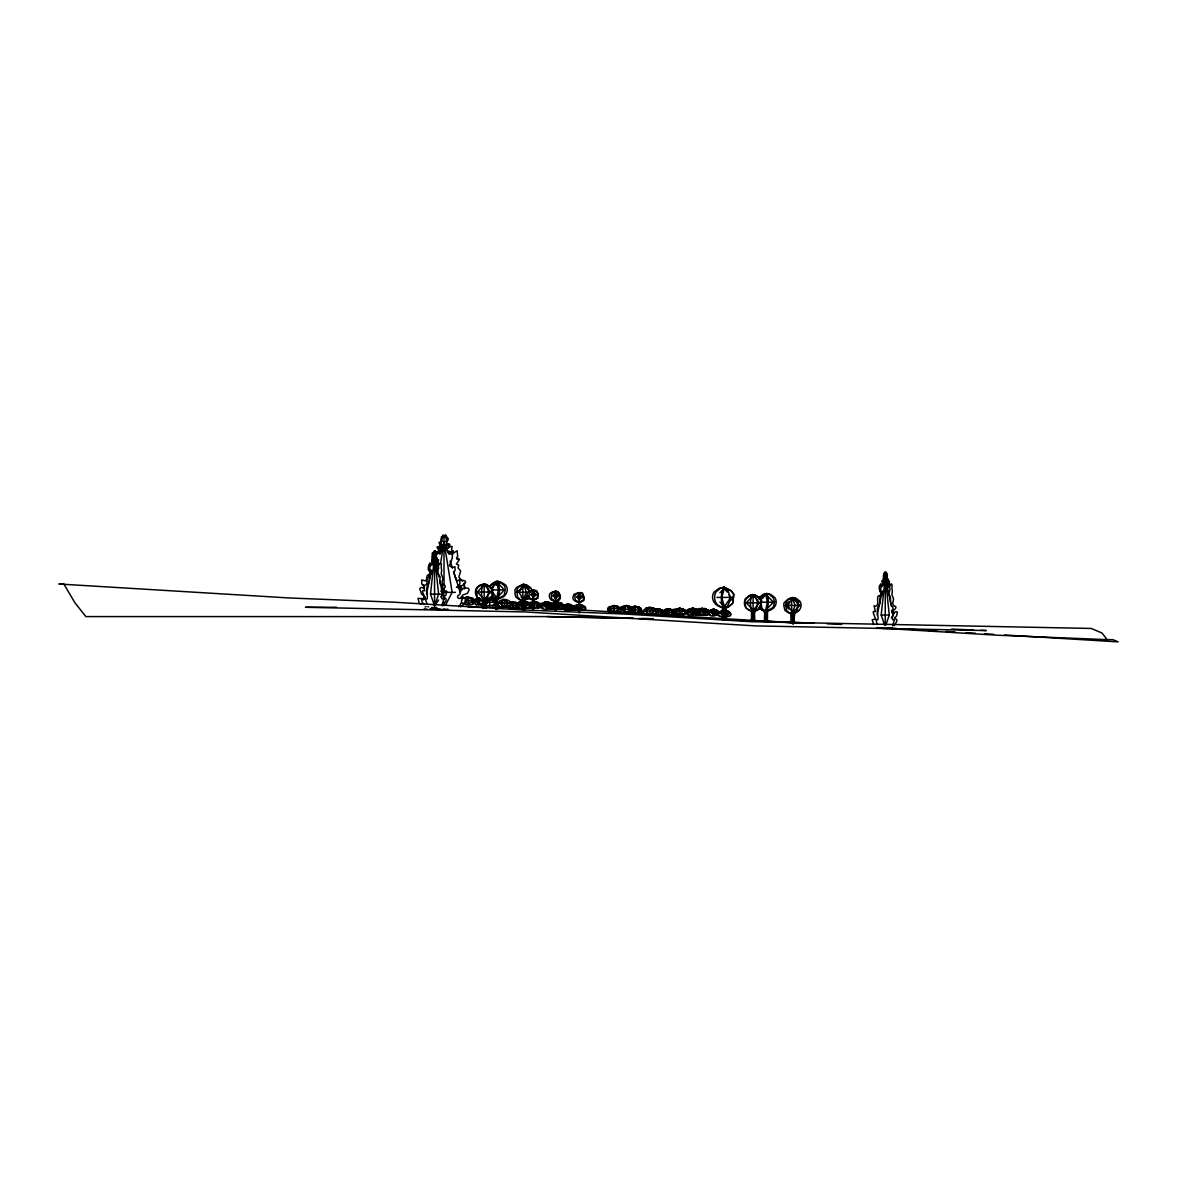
<?xml version="1.0" encoding="UTF-8"?>
<svg xmlns="http://www.w3.org/2000/svg" width="1177" height="1177" viewBox="0 0 1177 1177"><rect width="100%" height="100%" fill="white"/><g stroke="black" fill="none" stroke-linecap="round" stroke-linejoin="round"><path stroke-width="1.5" d="M504.933 599.946L503.682 599.431L508.935 603.139L504.447 606.67L499.548 603.139L504.447 599.608L504.447 606.67M505.919 599.505C505.522 599.211 502.02 600.638 503.756 599.784M523.78 602.035C525.53 601.138 528.09 604.066 525.56 608.171M524.427 600.976C521.308 601.756 525.869 601.933 523.809 600.505L524.707 601.182L524 602.344L524.177 601.241M630.254 607.288C630.445 605.346 623.854 605.831 621.986 606.685C626.017 606.626 625.723 604.287 628.091 607.538M649.675 607.479C650.587 607.347 651.161 607.744 652.087 609.127M670.243 609.097L672.567 613.188L671.111 616.012M506.169 606.67C508.243 602.859 506.228 601.491 505.713 599.784C508.361 599.843 511.495 601.609 509.023 602.815M524.971 602.035L528.193 602.065L527.384 603.286M558.531 602.359C560.929 602.977 553.058 603.271 556.75 602.344M571.507 609.789C605.669 612.231 565.828 598.254 583.409 607.523L578.907 610.333L574.302 607.523L578.907 604.698L578.907 610.333M667.859 609.833L668.139 608.818M681.027 609.068C681.351 607.965 680.659 609.686 682.631 608.509C684.528 609.039 683.955 610.848 683.248 609.274M703.346 609.142C704.317 607.979 704.876 608.686 706.347 609.583C707.642 611.922 706.435 607.126 704.92 609.053M726.503 612.158L725.385 610.436L725.974 611.481M493.266 599.682L492.722 599.623M498.298 602.727C499.21 599.476 503.094 600.623 503.535 599.358M648.38 608.509L648.704 607.567L648.556 608.391M667.977 609.951L667.285 609.009L667.624 616.012M445.009 610.186L445.009 609.259M502.27 600.976C502.491 597.43 501.255 608.171 501.902 605.64M579.893 604.389C573.537 606.243 576.804 602.227 577.274 610.333M577.23 605.449C578.451 604.375 577.878 605.287 579.128 604.61M648.762 607.788C650.351 607.979 646.364 607.759 647.012 608.082M652.852 607.818C654.78 607.155 654.544 611.26 655.913 608.803M725.812 610.657C735.184 612.834 720.133 609.995 721.648 611.231M445.406 610.186L445.421 609.259M498.43 605.64L499.945 606.67L508.905 606.67C513.628 605.199 508.214 600.035 511.377 604.095M643.142 612.114L645.482 614.541L655.354 614.173M655.898 613.452C655.574 605.831 660.4 609.451 662.371 610.819M877.1 624.575L876.041 619.558L877.895 619.764L878.042 617.145C877.233 612.937 876.571 606.788 879.042 605.552C881.441 601.064 877.954 595.724 882.618 594.473C876.777 585.175 886.443 585.955 881.676 581.07C885.943 582.483 881.073 573.537 885.251 573.582C888.047 574.611 885.148 581.585 887.723 581.732C884.471 585.999 894.02 585.219 887.885 594.473C892.549 595.724 889.047 601.064 891.445 605.552C893.917 606.788 893.269 612.937 892.446 617.145L892.607 619.764L894.476 619.764L892.549 625.826M646.144 607.759L642.686 611.79M465.342 598.402C465.915 596.489 467.902 599.534 467.416 597.18M678.07 609.127C679.261 608.244 674.701 608.494 674.347 612.584M689.163 610.569C688.339 610.981 690.958 607.361 689.163 609.348M689.001 609.097L687.5 609.76L688.633 610.907L686.971 613.114L684.425 614.556L673.774 614.262M873.731 624.575L872.186 619.764L875.57 619.058L873.113 612.378L873.672 611.437L875.364 611.702L874.099 605.728L875.408 606.317C880.749 604.934 874.482 594.679 880.381 595.606L881.529 593.914L879.366 589.133C879.057 587.588 879.322 583.042 881.338 586.014L881.97 586.072M429.149 569.153L430.208 572.978L429.605 575.891M518.88 602.227L520.116 601.418L521.529 602.286M529.062 604.846L531.033 601.991L527.679 603.418M720.868 611.26C719.471 614.129 716.925 607.95 718.603 613.305M574.464 605.449C575.067 605.287 572.934 607.258 574.214 605.625M758.371 598.725L760.916 596.312C768.831 587.544 770.17 605.64 765.815 610.863M647.365 609.23L646.909 611.79L648.071 614.541M759.739 597.239L765.903 593.458L769.39 594.444L773.098 597.636L774.628 601.888L773.127 607.538L767.522 610.554L767.448 621.191L765.8 621.191L765.918 612.526L764.785 612.526C763.329 631.946 767.316 614.011 763.432 610.628A4.664 3.987 -90 0 1 761.548 609.789L759.136 607.95L761.799 609.789A4.664 4.531 -90 0 0 763.932 610.628C772.112 612.555 779.203 604.463 774.907 597.622L770.714 594.429L766.742 593.443L765.138 594.885M522.5 602.05C521.926 601.506 521.293 601.3 523.927 601.506M558.648 598.357L558.751 599.417L555.676 600.932C565.21 601.02 558.163 586.926 553.219 592.722M577.171 605.478L577.554 604.816M722.781 611.481L723.752 610.436L725.974 611.363M441.846 605.581L443.803 598.887L441.934 598.887L441.772 596.268C443.082 595.621 443.861 588.412 441.566 591.545M524.427 585.587C522.411 582.939 530.4 587.941 528.708 591.516L528.929 592.531M724.443 610.745L724.443 616.365L728.946 613.555L724.443 610.745L719.853 613.555L728.946 613.555M691.223 609.083C689.59 607.744 695.504 609.671 693.591 608.244M556.397 602.462L558.178 602.271L557.177 603.389M702.669 608.318C703.228 608.524 699.888 608.789 708.142 611.849L702.566 615.218L698.138 610.907L698.373 609.156L700.3 609.097L698.888 608.524L697.387 609.348L697.667 610.657L696.637 609.76L697.696 612.511L696.284 614.762M472.786 603.065C471.256 605.419 474.611 600.491 472.786 598.887C471.889 600.726 470.932 596.93 471.859 598.519M484.159 584.542L484.159 599.534L490.574 592.031L484.159 584.542L477.45 592.031L484.159 599.534M701.227 609.142L701.389 608.097L701.83 609.009M556.191 604.375L555.765 602.241L555.559 603.33M678.393 609.068C677.937 607.788 681.409 608.068 680.674 609.053M557.913 592.722L557.78 591.796L555.573 591.457L555.559 611.437M481.864 585.572L483.894 583.777L487.249 584.719L491.089 588.956M427.133 604.36L425.338 598.887L427.207 598.887L427.369 596.268C426.162 590.986 426.486 586.632 428.443 583.498C430.959 578.113 427.383 576.156 431.93 573.037C425.427 563.562 435.946 565.519 432.033 560.546C435.004 560.958 431.591 553.367 434.563 552.704L435.961 553.646L435.358 552.704C434.445 549.438 430.414 558.016 433.68 560.561M886.693 574.906L886.031 573.567C882.721 569.903 884.633 585.484 882.456 583.91L882.382 585.528M533.122 599.799C527.487 600.108 527.87 589.706 533.107 590.471C538.831 589.206 539.552 600.035 533.549 599.799L533.122 610.304L533.122 599.799L528.458 598.71L527.046 594.9C527.031 590.677 531.283 590.942 533.137 590.324M579.025 612.643L579.025 602.153L575.818 601.064L574.817 597.239L575.509 594.267L579.29 592.678L582.586 593.149L584.322 597.945L583.807 600.638L579.481 602.153L579.467 612.643M703.346 609.907C702.169 609.509 704.949 608.568 704.067 608.362M557.604 609.215L557.015 602.624M703.155 615.218L703.36 609.833M725.562 589L724.296 587.249L720.192 588.397L715.851 592.105C713.056 597.798 714.939 606.023 722.487 607.023L722.487 619.44L724.414 619.44M753.942 595.974L752.839 594.547L749.411 595.488L745.468 598.49C743.57 602.315 743.879 608.068 748.734 609.701M523.544 601.241L523.662 602.05M434.828 552.19L433.93 551.248L433.062 553.205L433.651 557.81M885.516 573.067L884.604 572.125L883.75 574.082L884.486 578.51M528.385 596.092L526.56 599.167A4.267 2.589 -90 0 1 525.339 599.932L524.707 600.505M432.518 558.295C432.798 560.252 430.37 560.943 432.621 564.269M557.133 603.448L557.148 602.271M627.929 607.7L628.415 607.155M465.43 604.051L464.297 602.756M523.382 608.171L523.382 601.359L518.939 604.757L523.382 608.171L528.149 604.757L523.382 601.359M668.933 616.012L673.7 612.599L668.933 609.2L664.49 612.599L668.933 616.012C670.316 612.687 667.094 607.715 669.536 609.303C667.889 608.583 670.081 611.01 670.404 609.097M648.762 607.258L649.145 608.244L649.586 607.612M438.624 600.035L434.563 605.905L430.517 594.164L434.563 556.368L438.992 576.98M543.2 603.669C538.845 607.95 541.552 610.628 551.63 608.715C556.574 602.433 548.511 602.138 547.938 602.477M884.663 625.105L881.19 615.027L885.251 577.245L891.504 606.449M714.851 609.951L712.909 609.186L711.805 610.216M460.501 588.927L460.634 585.528M652.441 609.245L649.998 607.479L649.998 614.541L654.471 611.01L649.998 607.479L645.084 611.01L649.998 614.541M443.376 592.722L443.185 591.119C439.124 591.81 444.553 585.719 441.934 584.851C440.169 586.837 440.257 581.453 439.595 580.04C442.464 573.582 433.916 575.759 438.727 568.27C438.168 562.812 433.033 559.237 437.373 552.16L439.389 553.72L440.08 550.851L441.699 550.203L441.022 548.659C435.093 546.275 445.818 548.467 440.639 543.612C442.92 542.156 440.213 536.138 444.023 537.08C447.848 536.123 445.141 542.156 447.422 543.612C442.243 548.467 452.968 546.275 447.039 548.659L446.363 550.203L447.981 550.851L448.672 553.72L450.688 552.16L452.351 552.984L452.351 557.824L449.467 565.696L452.174 567.579L454.999 566.77L455.058 570.536L453.895 571.993L455.234 577.819L456.279 578.142L456.661 580.997L459.81 579.937L459.81 583.851L457.765 587.176L458.515 588.368L460.398 587.544L461.193 588.794L459.913 594.12L457.603 596.062L457.706 597.71C459.03 599.755 464.768 596.371 461.546 600.8L461.575 603.095C459.265 603.212 461.399 606.229 458.912 605.949L458.633 606.729M529.606 603.271C528.782 603.669 531.827 607.435 527.885 608.171L518.836 608.171L517.306 607.17L516.85 603.315L516.085 604.007M569.256 604.963C568.844 603.933 568.874 604.934 570.286 604.492M732.727 603.154L733.874 594.37L731.491 591.031L723.458 587.249L718.882 588.397L714.027 592.09C709.054 600.02 717.337 609.406 726.709 607.17A5.414 5.223 -90 0 0 729.166 606.199L732.727 603.154L729.416 606.214A5.414 4.693 -90 0 1 727.209 607.185C722.855 611.349 727.195 631.887 725.62 609.392L724.282 609.392M429.811 565.828L429.958 562.974L431.4 564.725M482.938 599.711L483.379 602.212L480.893 604.772L476.538 602.183M726.327 612.275C727.136 611.334 728.166 615.336 726.312 616.365M482.393 604.772L483.247 602.403M627.929 612.746L628.959 610.039L628.415 607.214M670.066 610.363C674.053 608.303 669.713 610.304 668.771 609.362M702.787 608.803C703.64 608.73 699.815 606.743 705.141 611.849L702.566 615.218M516.791 603.992L515.806 604.036L516.247 603.271M524.059 601.83L524.148 609.598L522.22 609.598L522.22 600.505L521.382 599.932A4.267 3.399 -90 0 1 519.778 599.167L517.542 597.166L516.953 591.516C515.997 583.866 534.888 580.776 516.35 592.222L530.827 592.222L523.588 584.954L518.866 592.222L523.588 599.476L527.208 595.856M523.118 601.359L522.529 600.505L523.132 601.359M442.302 605.655L445.377 601.844C448.687 596.386 440.375 598.813 445.848 595.282L446.745 591.119L445.215 590.825L442.272 592.531M651.705 614.541L652.867 611.79L652.367 609.23M440.551 563.548L444.023 541.964L446.819 550.645M537.448 608.082L539.64 605.552L537.786 603.168M529.282 603.242C528.694 603.212 525.06 600.608 524.589 602.05M428.84 576.274L430.091 571.993L428.296 569.786L428.516 566.77L429.34 566.637M506.787 605.64L506.213 606.67M436.446 559.84C436.902 557.398 433.916 558.81 435.902 554.853M472.624 599.637L472.521 598.813M513.687 602.403L516.232 602.271L516.188 603.566M617.175 612.128C621.191 606.214 614.247 605.493 614.968 605.964M487.631 602.55L485.351 604.772M460.795 597.327L460.84 598.343M894.049 613.6L893.269 611.657L891.989 612.79M510.332 601.579C512.539 603.742 509.862 601.668 513.79 602.271M723.046 610.966L722.178 611.481M889.915 585.984L889.871 583.851L887.664 586.779M570.713 605.316C570.668 604.875 566.755 603.875 568.653 604.242M526.605 585.602L523.485 584.219L520.146 586.764M485.777 608.391L485.777 600.579L486.778 599.77M496.194 585.175C495.914 583.13 497.724 579.717 499.71 582.159L504.153 585.366C506.139 589.147 504.742 591.354 504.183 595.282C489.764 602.889 502.108 602.492 497.753 608.921L496.871 608.921L496.871 600.27L495.841 600.27C494.325 619.293 498.357 602.609 494.502 598.372A4.664 3.987 -90 0 1 492.619 597.533M492.81 592.59L496.826 597.872L498.415 589.942L496.826 581.997L492.707 583.218L489.47 586.705M570.154 609.789L571.331 607.626L570.713 605.375M715.69 615.027C717.97 610.731 713.703 608.524 717.514 610.554M538.551 603.933L538.507 603.212M426.471 594.164L431.621 570.109M432.724 564.96L434.563 556.368L438.624 594.164L434.563 605.905M534.976 602.197C540.684 603.58 534.108 601.197 535.667 602.874C538.566 600.594 538.786 604.389 540.111 603.477C540.022 603.507 544.554 609.642 542.744 608.038M580.776 610.333C583.365 606.405 578.51 603.713 583.13 605.669M877.145 615.027L882.309 590.986M883.78 584.116L885.251 577.245L889.297 615.027L885.825 625.105M714.204 610.245L714.571 609.289L714.748 610.054M464.635 588.912L464.179 583.203M434.387 552.454L434.799 550.762L437.564 552.631M503.065 599.99L502.608 600.579M518.998 602.256C521.646 601.579 522.338 601.491 521.117 602.065M883.338 578.643C883.589 581.35 880.999 581.409 883.309 585.146M437.447 560.635L437.314 563.018M888.002 581.997C888.429 578.716 884.545 580.57 886.693 576.2M493.413 599.549C496.061 599.667 491.824 601.991 493.104 600.035C493.516 598.828 491.927 598.813 490.956 599.667C486.954 597.18 494.09 600.756 488.838 598.534M461.649 590.427L461.252 588.279L459.074 587.897M453.351 553.602L453.263 550.762L449.908 553.896M492.913 605.728L494.987 603.065L494.119 600.196L494.546 601.123L495.635 600.241L495.429 601.462L497.18 603.065L495.326 605.287L484.895 605.728M695.71 615.071L696.99 613.879M631.196 607.906C632.682 605.846 634.977 607.95 633.55 606.493C630.342 606.699 635.521 610.995 630.887 612.746L621.986 612.746L620.338 611.496M793.607 611.378L792.857 613.335L789.693 613.114A4.267 4.237 -90 0 1 787.693 612.349L784.912 610.348L783.823 605.714L783.897 603.021L787.016 600.02C791.106 595.915 797.844 598.269 797.638 604.713L797.197 610.348L795.505 612.349A4.267 2.589 -90 0 1 794.284 613.129L793.636 622.78M638.567 607.965L638.964 606.699L636.772 606.935L637.993 606.685L638.67 608.803L639.435 607.92L640.523 610.76L638.478 613.32L639.641 612.717M436.211 566.284L437.329 562.812M440.124 554.117L444.023 541.964L452.13 592.34L445.656 604.875M533.269 597.357L534.152 594.606L533.269 591.854L530.842 594.606L533.269 597.357L536.58 594.606L530.842 594.606M555.441 598.49L556.324 595.739L555.441 592.987L553.028 595.739L555.441 598.49L558.751 595.739L553.028 595.739M579.187 599.711L580.055 596.96L579.187 594.208L576.759 596.96L579.187 599.711L582.483 596.96L576.759 596.96M560.576 609.215C562.238 608.244 563.827 606.317 561.517 604.875C562.547 602.286 564.872 606.405 563.136 607.111M706.126 615.218C709.613 613.953 706.744 611.481 708.171 609.789C708.642 610.848 710.967 614.173 707.127 615.218L697.961 615.218L696.107 613.776M437.403 565.637C438.3 562.665 440.492 563.136 441.39 564.239C440.698 569.433 442.493 569.094 441.154 573.508L442.89 578.113L441.993 582.689L443.273 585.19C447.039 584.954 444.818 588.75 442.258 589.883L441.581 589.515L441.022 591.487M524.383 599.27L523.912 600.138L520.749 599.932A4.267 4.237 -90 0 1 518.763 599.152L515.967 597.151L515.158 594.871L514.952 589.824L516.88 587.176L523.485 584.219L527.075 585.116L531.004 588.029L532.107 591.545M436.343 565.696L437.167 563.283M568.005 603.933L565.151 607.023L568.241 609.789L572.257 607.023L568.241 604.242L564.21 607.023M713.542 609.186L714.468 609.333L709.746 612.261L717.808 612.261L713.777 615.027L710.687 612.261L713.777 609.495L717.808 612.261M568.241 609.789L569.182 607.023L567.741 603.933M713.777 615.027L714.719 612.261L713.777 609.495M682.998 614.556L684.264 613.938M792.518 612.673L795.049 605.405L792.518 598.137L787.796 605.405L792.518 612.673L799.772 605.405L792.518 598.137M464.121 598.343C463.709 596.68 463.473 597.769 462.09 596.253M630.563 612.746C634.962 611.76 631.152 605.081 631.549 608.803M696.799 610.451L696.269 611.437M434.828 551.851L435.475 551.248L436.755 553.543L435.696 558.604L437.27 557.766L437.226 560.017L438.609 559.752L437.197 565.401M885.516 572.728L886.149 572.125L887.429 574.42L886.384 579.481L887.958 578.643L887.914 580.894L888.561 580.452C891.445 581.497 886.472 585.352 888.429 586.779M622.015 607.891C622.133 605.272 620.809 608.421 621.633 607.906M550.336 603.257L552.145 605.978L551.366 608.774L561.591 609.215C565.534 606.17 564.666 603.683 563.165 606.626M464.591 588.088L464.179 583.483M628.459 606.714C628.518 605.184 633.55 607.979 630.872 607.773M693.915 609.083L696.298 608.612L695.813 610.348M553.175 605.537C557.78 600.358 551.822 602.801 552.41 604.36M627.253 606.273L627.606 605.419L627.209 606.39M531.018 591.222L533.034 590.324M576.936 593.561L579.04 592.678M617.366 606.699C613.923 602.403 631.372 614.924 609.524 612.128C605.11 609.068 609.274 605.434 611.025 606.876C610.495 607.994 610.157 606.361 609.2 609.142C608.274 610.333 612.393 613.085 609.848 611.466M508.214 605.552L509.979 608.259M887.443 584.557L887.502 586.779M547.82 601.771L548.923 602.786L548.158 601.771M684.205 610.274C685.102 608.288 687.103 612.57 689.428 615.071M436.976 560.988L438.771 564.195M732.712 602.315L733.624 594.385L731.491 591.016L726.783 588.279L725.061 588.574L724.208 587.249L723.369 587.838M655.869 609.436L654.986 610.995M420.998 604.228L419.218 603.095L417.982 598.372L423.22 598.652L424.956 596.886L421.557 594.12L419.748 588.794L420.88 587.544L424.264 587.912M571.757 604.978L569.918 604.419M547.143 608.715L548.865 605.419L547.143 602.124L543.642 605.419L547.143 608.715L552.366 605.419L547.143 602.124M651.381 607.509L652.647 607.965M692.679 615.071L694.415 611.775L692.679 608.48L687.456 611.775L697.917 611.775L692.679 608.48L689.178 611.775L692.679 615.071L696.607 612.599M707.951 612.526C711.467 608.48 706.759 613.497 710.467 615.027M495.679 583.218L497.032 581.188L498.048 582.159M615.056 605.714C611.407 606.199 613.555 604.919 610.789 606.699M663.284 612.305L663.048 610.525L663.078 611.452M522.264 602.05L523.397 601.153M693.709 608.126L693.606 609.156M760.857 603.168L761.313 601.432C760.504 597.548 764.564 593.797 766.727 593.958M489.279 586.705L494.855 582.085L496.856 581.188L499.298 582.321L498.401 582.335M480.157 598.99L478.701 601.315L480.893 604.772M753.839 610.083L753.236 620.72L752.294 620.72L752.294 612.555L751.485 620.72L751.485 610.628L750.132 610.289M540.331 606.802L538.919 607.994L527.399 608.171M580.349 604.625L580.364 605.331M447.907 552.499L449.231 551.174M552.852 605.861L554.22 609.215M698.388 611.863L699.771 615.218M548.011 602.227L542.259 603.007L543.686 604.272L544.436 602.227L545.951 603.095L546.113 601.771L547.585 602.05L544.436 602.227L543.715 603.257M719.912 602.006L724.458 606.611L730.785 597.401L728.975 594.768M440.639 597.092L442.67 594.164L439.727 580.423M891.327 617.969L893.358 615.027L892.24 609.877M551.307 608.038L550.159 608.715L550.777 607.862M618.308 611.466L617.307 612.128M893.961 625.664L896.065 622.707C899.375 617.131 891.063 619.882 896.521 616.159L897.433 611.981L895.888 611.702L892.96 613.394M446.672 540.92L447.025 537.742L445.612 537.065L445.318 535.138L444.023 537.08L441.39 536.918L441.316 541.17L439.006 542.685L440.978 547.114L436.888 547.055L437.638 548.423L440.728 549.012L440.728 550.203L438.447 550.851L437.461 553.72L434.607 552.16L432.268 552.984L432.253 557.824L434.092 560.929M539.051 606.729L538.566 607.641M691.546 609.127C691.12 607.92 690.737 609.171 689.678 609.053M715.101 610.245L715.94 609.966M484.659 599.637L484.306 608.318L484.188 601.785L485.395 601.785L485.395 608.318M491.809 588.618L496.826 581.997L503.182 588.618M762.755 598.225L765.771 594.267L773.392 602.197L765.771 610.142L767.36 602.197L765.771 594.267M554.235 604.139L557.03 602.462L559.605 605.831L557.03 609.215L554.235 607.523M687.927 611.54C689.428 609.053 686.485 609.833 685.588 612.04M553.455 603.168L554.029 602.477L555.147 603.389M696.048 610.48C695.769 610.01 696.637 608.789 698.652 610.377M535.079 602.065C531.813 602.3 533.755 601.241 530.43 603.198M517.336 606.729L516.482 607.95M750.97 597.813L753.103 595.312L759.503 602.801L753.103 610.289L746.395 602.801L753.103 595.312L753.103 610.289M482.835 604.772L484.233 605.405M456.985 587.382L458.044 586.146C463.503 586.896 469.932 579.908 461.443 580.393L458.868 577.039L460.678 570.963L458.088 567.991L458.706 565.078L456.382 564.107L459.383 559.516L458.309 558.457C457.338 561.076 455.352 557.486 457.706 556.662L457.088 550.762L451.306 554.441M571.169 604.713L570.256 604.713M644.349 610.127L643.76 610.701M725.12 606.743L724.296 607.45M446.73 544.819L447.863 543.818L448.202 545.231M425 598.519L424.617 597.21L425.368 597.489M516.217 602.742C518.542 603.286 518.748 605.655 519.292 608.171M561.208 606.685L557.03 609.215L554.029 605.831L557.03 602.462L562.606 605.831M685.779 612.82L688.089 614.982L697.181 615.071L702.566 608.465L696.99 611.849M491.324 593.193L492.251 591.869L491.397 590.81M467.549 597.401C468.873 597.872 472.168 597.563 470.403 598.107C471.065 597.798 465.43 597.416 469.608 597.357C470.314 598.813 472.757 597.019 473.551 599.034C477.376 600.167 474.478 607.773 463.973 604.051L462.517 603.065M798.565 610.289L797.344 611.26M577.554 605.096L576.701 605.669M464.415 598.225L466.71 596.592L467.549 598.505L465.812 600.02L465.651 602.595L460.619 606.876M655.721 608.73L654.177 610.348M496.826 597.872L503.182 591.266M619.69 609.303L620.853 608.597M719.912 592.796L724.458 588.191L726.724 590.486M730.137 600.858L733.551 597.401L716.94 597.401M494.163 604.581L493.707 605.375M788.899 609.039L785.28 605.405L788.899 601.771M654.78 609.627L655.898 608.803M474.743 600.903C475.832 598.784 477.479 598.446 479.598 597.725M490.809 597.063L489.029 598.196M567.285 609.789L567.476 604.404M674.038 611.466L673.067 609.539L672.611 611.069M496.885 598.593C503.256 590.913 495.958 571.463 492.383 589.177L492.795 595.341L494.384 597.533A4.664 2.428 -90 0 0 495.532 598.372L496.135 608.921L496.356 600.27M698.608 611.643C700.021 610.245 698.844 608.391 700.918 609.465M656.648 612.761L655.898 613.394M630.107 610.274L630.313 611.201M540.052 605.684L541.258 603.404L543.038 604.419M447.863 609.068L446.392 609.436M445.803 541.788C448.04 541.714 449.158 538.051 447.319 537.757L445.848 535.138L444.023 537.08L442.743 535.138L442.449 537.065M888.679 586.779L891.533 583.895L892.078 585.116C891.372 590.31 893.181 589.971 891.842 594.385L893.578 598.99L892.666 603.551L893.961 606.067C897.727 605.831 895.491 609.627 892.946 610.76L892.254 610.392L891.695 612.364M499.534 597.239L498.504 597.99M517.174 604.36C516.718 602.58 520.072 602.227 517.262 604.787M647.747 609.245L649.998 607.479M424.382 598.681L423.485 599.932M652.087 607.773L651.97 609.083M527.723 598.357L523.456 600.138M758.738 608.73L759.945 605.493M683.248 611.51L674.215 611.51C689.825 606.582 669.389 607.45 685.043 611.51M488.676 598.372L487.999 599.667M757.605 609.127L755.987 610.083M464.959 599.976L468.623 597.533L473.478 600.8L468.623 604.051L464.959 601.609M487.204 600.623L489.75 598.916L494.84 602.315L486.351 602.315M509.921 604.198L512.951 602.168L517.497 605.213L509.921 605.213M515.982 606.229L512.951 608.259L509.921 606.229M617.807 609.686L614.159 612.128L609.289 608.877L614.159 605.625L619.087 609.068M632.74 608.303L635.286 606.596L640.391 610.01L635.286 613.408L632.74 611.716M655.457 611.157L658.487 609.127L663.048 612.172L658.487 615.218L655.457 613.188M712.821 615.027C712.526 609.289 711.57 608.921 714.13 610.289M438.285 609.112L433.945 608.847M476.538 600.447L479.098 598.607M622.089 608.406L626.444 605.802L632.24 609.274L626.444 612.746L622.089 610.142M683.131 614.556C686 613.894 684.543 609.039 683.44 610.422M697.24 611.363L697.417 609.73L698.579 610.628M717.852 613.791C717.764 618.734 734.08 617.881 729.99 612.614C726.93 610.142 734.301 614.865 728.622 616.365M620.044 609.068L620.514 607.111L620.941 608.229M767.448 610.26L766.683 621.191L814.234 623.266M530.033 604.257L534.093 601.977L539.507 605.022L534.093 608.082L530.033 605.787M572.566 607.538C574.7 607.288 572.39 604.757 573.39 606.714M675.569 612.275L679.629 614.556L682.336 613.04M796.976 611.378L795.211 612.467M651.249 607.641L651.587 608.215M712.526 609.348L712.718 609.524M525.148 599.74L524.707 609.598M536.256 598.549L533.505 599.799L537.889 598.284L538.066 593.443L536.535 590.663L533.402 590.324L533.387 610.304M582.174 600.888L579.408 602.153C586.102 602.197 583.674 591.237 579.305 592.678M673.759 615.659C674.171 613.526 677.158 614.644 674.833 613.938M583.071 610.333C587.191 609.98 584.528 604.934 583.336 606.508M436.02 609.23L434.725 609.333M529.047 598.181L525.545 599.593M428.59 606.743L427.825 606.876M890.062 627.871L888.444 627.915M433.93 558.457C430.238 560.693 432.547 560.767 431.782 563.033L430.65 565.137C428.634 562.165 428.384 566.711 428.678 568.27L430.841 573.037L429.708 574.729C423.794 573.788 430.076 584.072 424.735 585.44L423.411 584.851L424.691 590.825L422.999 590.56L422.425 591.501L424.897 598.181L421.513 598.887L422.16 602.212L424.044 604.36M720.662 611.319C718.764 612.04 720 612.32 717.249 614.806M485.645 604.448L487.719 602.08L485.527 600.373M486.322 599.814L483.997 600.211M493.84 600.255L494.472 602.08M662.151 610.319L663.166 612.849L661.489 614.982M794.813 612.673C790.87 647.159 794.519 590.648 792.739 622.78M432.695 609.23L430.856 609.333M755.546 610.274L752.927 610.966M426.118 606.743L425.029 606.876M892.063 627.871L889.635 627.944M448.717 546.231L449.746 546.466M432.077 609.127L429.929 608.862M555.75 600.932C562.223 601.123 560.002 590.118 555.809 591.457M792.401 613.335C799.183 613.217 803.2 606.626 799.933 601.226L797.638 599.579C790.061 592.693 791.135 607.891 792.562 613.335M441.669 609.436L440.198 609.068M427.133 609.127L424.088 608.862M555.309 591.457C553.47 592.075 549.203 591.796 549.232 596.033C551.336 605.89 559.781 594.208 555.441 611.437M882.044 627.915L880.425 627.871M662.769 614.982C666.653 613.732 662.828 610.775 664.446 609.892C665.417 608.744 669.213 610.686 666.005 609.259C664.961 610.01 664.005 612.334 661.768 609.701M667.55 610.186L666.256 609.215L666.388 610.363M555.206 591.457C551.174 590.177 548.968 601.109 555.294 600.932L555.75 611.437M578.937 592.678L573.949 594.267L572.964 597.239C571.831 601.638 582.262 603.61 576.421 600.888M527.973 607.847L529.091 606.67L530.547 608.082M459.442 590.177L465.312 587.897L468.387 588.279L469.137 589.927L467.475 593.282L462.811 595.018L461.722 597.107L463.65 598.225L465.915 597.651L465.165 598.387M567.579 604.184L564.283 604.816L564.916 605.464L566.873 604.375L566.137 605.478M700.874 609.068L700.256 608.568L701.095 609.333M428.193 577.819L426.707 578.142L426.162 580.997L421.719 579.937L421.719 583.851L424.603 587.176M459.354 579.349L462.546 580.85L459.78 579.29M474.875 600.756C475.861 598.799 475.376 599.417 477.332 598.534M721.751 611.231L722.634 611.51M789.414 599.593L792.415 597.401L795.593 598.549M456.382 587.235L461.84 587.235M492.324 589.942L504.447 589.942M477.45 592.031L490.574 592.031M443.126 592.34L455.381 592.34M430.517 594.164L442.67 594.164M467.74 597.18L466.945 598.269L466.578 597.607M496.974 598.99L495.841 598.99L496.871 599.696M465.371 600.8L473.478 600.8M475.096 601.315L485.395 600.579L484.188 601.241M483.644 601.785L483.938 608.318M523.397 601.668L522.529 601.668L522.529 609.598M761.269 602.197L773.392 602.197M746.395 602.801L759.503 602.801M499.548 603.139L509.361 603.139M518.939 604.757L528.149 604.757M473.684 602.212L476.376 604.772L484.968 604.772M530.489 605.022L539.507 605.022M541.906 605.419L552.366 605.419M785.28 605.405L799.772 605.405M554.029 605.831L559.605 605.831M565.151 607.023L572.257 607.023M336.548 607.273L305.431 607.273L525.06 611.937L755.678 625.899L986.282 630.548L980.794 630.313M468.328 607.273L508.596 607.273M431.4 607.538L436.814 607.538M574.302 607.523L583.512 607.523M724.282 607.906L725.62 608.73L724.282 608.73L724.414 607.906M609.289 608.877L618.484 608.406M620.632 609.274L632.24 609.274M723.046 609.392L723.678 619.44M524.795 609.598L524.383 601.668M631.902 610.01L640.391 610.01M448.511 610.186L437.682 610.186L436.917 608.73M645.084 611.01L654.471 611.01M758.15 597.18C750.97 589.456 748.793 603.639 751.662 609.966A4.399 1.133 -90 0 0 752.191 610.76L752.574 612.011M753.236 611.349L754.325 612.011L753.206 611.496M765.918 611.26L764.785 611.966L765.8 611.26M699.565 611.849L708.142 611.849M655.457 612.172L663.048 612.172M664.49 612.599L673.7 612.599M752.574 612.555L752.868 620.72M766.448 612.526L766.963 621.191M791.459 613.703L792.327 613.703L791.459 614.335M791.459 614.865L792.327 614.865L792.327 622.78M881.19 615.027L889.297 615.027M633.049 618.322L547.025 616.586L85.818 616.586L74.828 602.624L63.838 583.998L58.85 583.998L289.468 597.975L394.177 602.197L520.072 609.818L624.781 614.041L750.691 621.677L1091.226 628.444L1101.952 632.991L1107.174 639.641L1112.912 639.641L1118.15 641.862L1004.569 634.991M882.073 628.415L887.487 628.415M439.433 564.195L438.447 565.637M441.699 537.757L441.14 540.567L442.066 541.214M676.142 609.083C667.256 609.877 680.409 610.701 673.421 616.012L664.843 616.012L663.21 614.556M642.201 618.513L653.176 618.734M741.024 620.5L810.57 623.236M547.025 616.586L633.049 618.411M638.537 618.528L653.176 618.837M741.024 620.706L748.351 620.853M759.327 621.088L766.654 621.25M479.598 598.431C479.098 598.446 476.464 600.623 478.818 604.772M1107.174 639.641L997.257 635.212L876.468 627.9M827.048 623.81L841.687 624.428M951.516 629.077L973.467 630.004M887.443 627.9L896.594 628.444M907.57 629.106L916.721 629.666M927.711 630.328L936.863 630.887M946.014 631.446L955.165 631.99M966.14 632.652L975.292 633.211M984.443 633.77L993.594 634.315M537.874 607.391L541.538 607.612M547.025 607.95L554.352 608.391M561.664 608.833L578.142 609.833M583.63 610.157L779.468 622.015M784.956 622.353L799.595 623.236M629.769 613.085L628.93 612.717M683.263 609.083L682.792 609.097M572.684 609.068L574.45 610.245M667.742 609.083L668.551 609.333M533.637 590.324L535.756 591.222M485.498 605.007L486.425 605.728M624.325 612.393L624.06 611.496M555.367 600.932L552.69 599.682M533.269 599.799L530.518 598.549M481.614 599.637L482.555 599.873L482.555 608.274M790.841 612.673L791.68 612.996L791.459 622.78M483.85 600.211L482.82 599.784M480.702 599.314C475.199 597.99 474.405 591.854 476.523 587.735L480.466 584.719L482.408 584.704C488.19 582.762 490.456 594.885 486.307 599.196A4.399 2.207 -90 0 1 485.262 599.99L481.555 599.99A4.399 3.811 -90 0 1 479.76 599.196L477.244 597.122L476.332 589.574L478.068 586.852L483.924 583.777L490.721 586.852L492.663 589.589L491.633 597.136L488.838 599.196A4.399 4.252 -90 0 1 486.837 599.99L486.086 600.52L487.94 601.638M717.779 615.041L720.221 616.365M619.646 611.098L621.942 612.746M511.877 602.006L513.819 601.947L511.921 602.006M579.57 592.811L581.659 593.679M517.659 606.714C519.557 610.098 509.7 607.229 508.611 608.259L506.184 605.508M564.931 609.789L563.239 608.009M522.47 599.74L522.735 609.598M491.397 596.68L492.854 597.519A4.664 4.531 -90 0 0 494.987 598.357C503.079 600.285 510.303 592.222 505.978 585.366L503.506 583.571C502.402 583.012 499.431 580.614 499.401 583.292M718.661 612.555C722.443 612.643 711.276 619.499 708.554 613.805M722.575 606.743L723.046 619.44M698.638 615.218L697.078 613.732M553.087 609.215L551.733 607.994M439.639 551.719C437.918 550.998 437.579 545.966 439.345 546.231L440.272 546.819L440.669 544.054M689.31 615.071L688.221 613.967M465.312 604.051L464.371 603.095M630.269 611.79C643.642 618.925 643.569 607.803 639.126 607.303C634.756 607.038 638.14 606.376 634.168 606.758M758.606 597.607L760.018 599.726M610.142 607.891L610.304 607.141M656.972 611.216L656.119 610.495M579.187 594.208L581.379 596.048M555.441 592.987L557.648 594.826M533.269 591.854L535.476 593.694M528.193 586.764L526.634 585.955M797.55 600.388L798.8 602.418M528.605 587.191L529.606 588.044M505.786 599.682L506.139 600.447M576.73 610.333L575.891 609.097M521.176 597.063L523.588 599.476L526.104 592.222C522.382 575.244 522.044 595.783 523.633 600.138M761.019 602.315L761.725 607.597L763.329 609.789A4.664 2.428 -90 0 0 764.476 610.628L765.065 621.191L765.285 612.526M521.911 602.668L522.088 608.171M474.581 603.257L476.391 604.772M727.165 592.134L724.458 588.191L721.678 597.401L724.458 606.611M436.196 563.577L436.432 565.401M722.604 612.025L721.854 614.173L722.825 616.365M558.339 593.664L558.884 594.944M723.575 607.45L723.399 607.17A5.414 1.398 -90 0 1 722.752 606.199C720.515 600.108 720.927 591.648 724.282 587.249C729.711 590.192 731.932 600.255 727.165 606.214A5.414 2.707 -90 0 1 725.885 607.185L725.223 619.44L724.973 609.392M559.443 603.168L561.9 603.154L560.811 604.654L560.708 602.58L558.589 602.565M765.256 610.863L765.109 610.628A4.664 1.103 -90 0 1 764.756 610.201M449.29 553.999C447.113 551.542 453.498 552.028 451.674 549.262L452.115 546.466L449.349 546.819L449.938 545.231C450.144 541.597 445.465 547.54 446.642 543.892M880.219 596.003L880.837 593.296L879.822 590.413M439.006 608.73L439.551 610.186M624.575 606.714C626.37 605.11 621.25 608.347 624.354 612.746M450.173 561.076L452.409 568.02M453.528 571.492L460.236 592.34M880.587 585.984L880.631 583.851L882.073 585.602M562.665 608.009C564.18 612.055 574.656 610.892 573.729 607.038C571.183 603.683 574.42 607.729 572.625 608.98M750.808 595.974L753.133 594.547L755.384 595.385L759.651 597.622L761.593 600.344L760.577 607.906L757.767 609.966A4.399 4.252 -90 0 1 755.766 610.76C751.853 614.556 755.855 630.592 754.325 612.555L753.118 612.555L753.118 620.72M485.027 585.587C482.173 581.1 480.157 595.547 482.717 599.196A4.399 1.133 -90 0 0 483.261 599.99L483.541 608.391M443.052 609.259L443.052 610.186M793.386 598.549C791.797 596.665 784.985 600.564 785.898 604.713L786.471 610.348L788.708 612.349A4.267 3.399 -90 0 0 790.311 613.129L791.15 613.703L791.15 622.78L793.092 622.78L793.092 614.865M885.251 572.125L885.251 624.575M792.165 614.865L791.989 622.78M766.624 612.526L766.448 621.191M752.471 611.349L752.574 620.72M724.973 607.906L724.973 608.73M724.414 609.392L724.282 619.44M723.487 609.392L723.369 619.44M692.562 608.126L692.562 615.071M679.629 608.45L679.629 614.556M679.541 608.126L679.541 614.556M658.414 608.789L658.487 615.218M635.286 606.596L635.286 613.408L635.212 606.214M614.159 605.625L614.159 612.128M614.07 605.258L614.07 612.128M579.29 592.62L579.113 612.643M547.025 601.771L547.025 608.715M534.005 601.638L534.005 608.082M524.471 609.598L524.471 601.668L523.809 609.598M523.235 601.668L523.397 609.598M523.044 601.668L523.044 609.598M512.951 602.168L512.951 608.259L512.878 601.844M496.974 600.27L496.974 608.921M489.661 598.534L489.661 605.728M483.364 608.318L483.364 601.785L483.056 608.318M468.534 597.18L468.534 604.051M444.023 535.138L444.023 585.572M444.023 587.912L444.023 593.311M444.023 594.812L444.023 599.476M444.023 602.256L444.023 605.64M444.023 608.73L444.023 610.186M434.563 551.248L434.563 605.581M579.746 604.743L579.467 605.537L579.746 604.743M627.032 605.625L625.752 605.625L627.032 605.625M659.664 609.671L660.694 609.245L659.753 609.73M673.229 609.907C673.98 611.599 672.435 609.068 673.229 609.907M518.733 602.668L519.042 603.566L518.792 602.609M663.74 610.51L664.314 611.275L663.74 610.657M746.968 597.872L745.262 600.344L745.453 605.537L746.189 607.891L748.69 609.966A4.399 3.811 -90 0 0 750.485 610.745L754.207 610.745A4.399 2.207 -90 0 0 755.237 609.966C760.71 603.551 754.766 589.633 748.086 597.239L746.968 597.872M711.805 609.583L710.893 610.054L711.805 609.583M515.261 602.536L515.997 602.801L515.261 602.536M723.811 610.583L724.841 610.569L723.855 610.628M562.15 603.683L561.503 604.566L562.15 603.683M635.963 606.405L634.094 606.405L636.036 606.39M693.297 608.303L691.841 608.244L693.415 608.377M707.686 609.686L707.053 610.569L707.686 609.686M710.54 611.157L709.393 610.525L710.54 611.157M571.522 605.758L572.625 605.743L571.654 605.714M492.163 599.034L491.118 599.902L492.118 599.078M626.444 605.802L624.237 609.274L626.444 612.746L630.048 609.274L626.444 605.802"/></g></svg>
